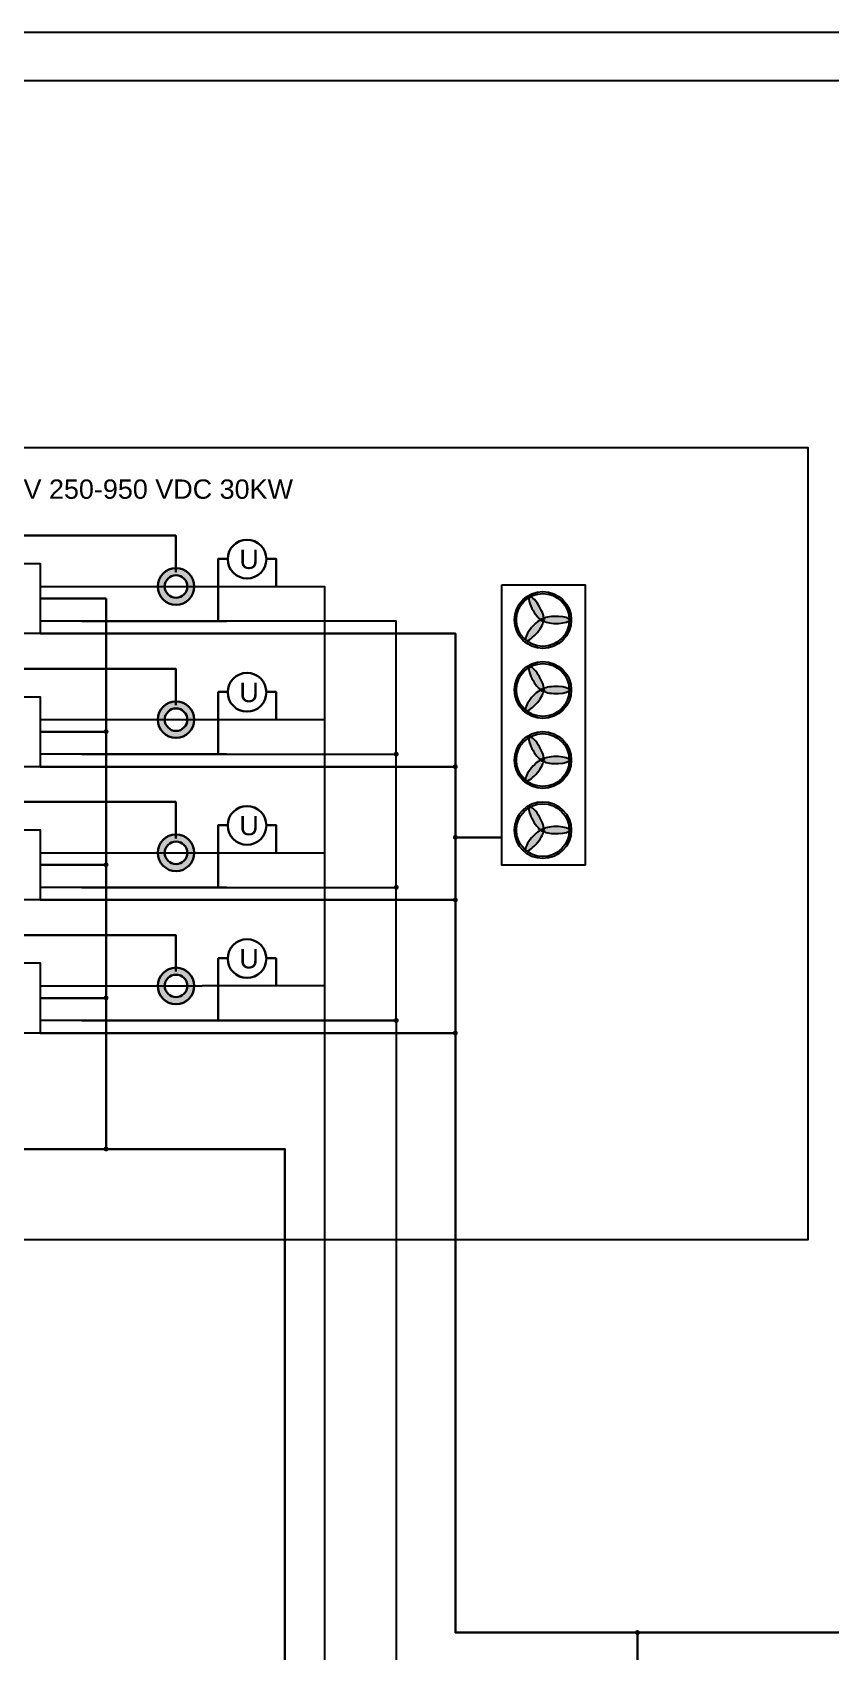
# Model space of a CAD drawing. Header units: inches. Extents: x 27 to 2311866, y 25 to 2322495.
# Drawn here: x 408581 to 730361, y 1669911 to 2322495 of the extents above; entities that cross this region are included whole.
import ezdxf

# ---------------------------------------------------------------- set-up
doc = ezdxf.new("R2010")
doc.units = ezdxf.units.IN
doc.header["$MEASUREMENT"] = 0
for name, color, linetype, lineweight in [('12В', 30, 'Continuous', 30), ('RS485', 6, 'Continuous', 30), ('Слаботочка', 4, 'Continuous', 30)]:
    doc.layers.add(name, color=color, linetype=linetype, lineweight=lineweight)
doc.layers.add('FRAME', color=7, linetype='Continuous')
doc.styles.get("Standard").update_dxf_attribs({"font": 'arial.ttf'})

# ---------------------------------------------------------------- blocks, each defined once
blk = doc.blocks.new('Рамка')
at = {"layer": 'FRAME'}
for p, q in [((3316395, 2776848), (672645, 2776848)), ((3294142, 2754595), (761660, 2754595))]:
    blk.add_line(p, q, dxfattribs=at)
blk = doc.blocks.new('Вентилятор')
h = blk.add_hatch(color=256)
h.set_gradient(color2=(0, 0, 0), tint=1)
edge = h.paths.add_edge_path()
edge.add_ellipse((1038769, 1187429), major_axis=(-4151, 7189), ratio=0.2830995, start_angle=199.233095, end_angle=353.855447)
edge.add_arc((1042931, 1180246), 16556, 119.173237, 120.917969)
edge.add_ellipse((1038769, 1187429), major_axis=(-4151, 7189), ratio=0.2830995, start_angle=366.170374, end_angle=517.529787)
edge.add_ellipse((1037622, 1173866), major_axis=(5310, 6381), ratio=0.28431833, start_angle=19.105883, end_angle=22.60267, ccw=False)
edge.add_arc((1042932, 1180236), 900, 61.696117, 170.214502, ccw=False)
edge = h.paths.add_edge_path()
edge.add_ellipse((1037622, 1173866), major_axis=(5310, 6381), ratio=0.28431833, start_angle=186.110322, end_angle=340.695733)
edge.add_arc((1042932, 1180236), 900, 179.222506, 289.550763, ccw=False)
edge.add_ellipse((1038769, 1187429), major_axis=(-4151, 7189), ratio=0.2830995, start_angle=517.529787, end_angle=521.026971, ccw=False)
edge.add_ellipse((1037622, 1173866), major_axis=(5310, 6381), ratio=0.28431833, start_angle=22.60267, end_angle=173.891481)
edge.add_arc((1042931, 1180246), 16556, 229.365366, 231.103989)
edge = h.paths.add_edge_path()
edge.add_ellipse((1051232, 1180252), major_axis=(8301, 0), ratio=0.26616862, start_angle=366.154079, end_angle=520.345868)
edge.add_arc((1042932, 1180236), 900, 0, 57.581596, ccw=False)
edge.add_arc((1042932, 1180236), 900, -55.809658, 0, ccw=False)
edge.add_ellipse((1051232, 1180252), major_axis=(8301, 0), ratio=0.26616862, start_angle=200.125801, end_angle=353.857557)
edge.add_arc((1042931, 1180246), 16556, 359.20289, 360)
edge.add_arc((1042931, 1180246), 16556, 360, 360.840828)
h = blk.add_hatch(color=256)
h.set_gradient(color2=(0, 0, 0), tint=1)
edge = h.paths.add_edge_path()
edge.add_ellipse((1038769, 1187429), major_axis=(-4151, 7189), ratio=0.2830995, start_angle=366.170374, end_angle=517.529787)
edge.add_ellipse((1037622, 1173866), major_axis=(5310, 6381), ratio=0.28431833, start_angle=19.105883, end_angle=22.60267, ccw=False)
edge.add_arc((1042932, 1180236), 900, 61.696117, 170.214502, ccw=False)
edge.add_ellipse((1038769, 1187429), major_axis=(-4151, 7189), ratio=0.2830995, start_angle=199.233095, end_angle=353.855447)
edge.add_arc((1042931, 1180246), 16556, 119.173237, 120.917969)
h = blk.add_hatch(color=256)
h.set_gradient(color1=(0, 0, 255), color2=(0, 0, 255), tint=1)
h.paths.add_polyline_path([(1042033, 1180236, 1), (1043832, 1180236, 1)])
h = blk.add_hatch(color=256)
h.set_gradient(color1=(0, 0, 255), color2=(0, 0, 255), tint=1)
h.paths.add_polyline_path([(1042033, 1180236, 1), (1043832, 1180236, 1)])
edge = h.paths.add_edge_path(flags=16)
edge.add_ellipse((1037622, 1173866), major_axis=(5310, 6381), ratio=0.28431833, start_angle=360.014242, end_angle=360.038723, ccw=False)
edge.add_ellipse((1038769, 1187429), major_axis=(-4151, 7189), ratio=0.2830995, start_angle=180.308405, end_angle=180.330211, ccw=False)
edge.add_ellipse((1051232, 1180252), major_axis=(8301, 0), ratio=0.26616862, start_angle=180.129305, end_angle=180.157992, ccw=False)
for centre, radius in [((1042931, 1180247), 17789), ((1042931, 1180246), 16556), ((1042932, 1180236), 16546), ((1042932, 1180236), 900)]:
    blk.add_circle(centre, radius)
for centre, major_axis, ratio, start_param, end_param in [((1038769, 1187429), (-4151, 7189), 0.2830995, 3.47727349, 9.09363614), ((1037622, 1173866), (5310, 6381), 0.28431833, 0.33346056, 5.94626229), ((1038769, 1187429), (-4151, 7189), 0.2830995, 3.14697534, 3.14735592), ((1051232, 1180252), (8301, 0), 0.26616862, 3.14384945, 3.14435013), ((1037622, 1173866), (5310, 6381), 0.28431833, 6.28343388, 6.28386115), ((1051232, 1180252), (8301, 0), 0.26616862, 3.49285415, 9.08174865)]:
    blk.add_ellipse(centre, major_axis=major_axis, ratio=ratio, start_param=start_param, end_param=end_param)
blk = doc.blocks.new('Датчик тока')
at = {"layer": 'Слаботочка'}
h = blk.add_hatch(color=256, dxfattribs=at)
h.set_gradient(color1=(0, 255, 255), color2=(0, 255, 255), tint=1)
h.paths.add_polyline_path([(2170874, 2032191, 1), (2185630, 2032191, 1)])
h.paths.add_polyline_path([(2182789, 2032191, -1), (2173715, 2032191, -1)], flags=16)
blk.add_lwpolyline([(2178150, 2037963), (2178150, 2044207)], dxfattribs=at)
for radius in [7378, 4537]:
    blk.add_circle((2178252, 2032191), radius, dxfattribs=at)
blk = doc.blocks.new('Вольтметр')
at = {"layer": 'Слаботочка'}
for points in [[(1913566, 2204453), (1909760, 2204453), (1909760, 2179382)], [(1929172, 2204453), (1933069, 2204453), (1933069, 2193304)]]:
    blk.add_lwpolyline(points, dxfattribs=at)
blk.add_circle((1921369, 2204328), 7804, dxfattribs=at)
at = {"layer": 'Слаботочка', "insert": (1918251, 2208156), "char_height": 7772, "attachment_point": 1}
blk.add_mtext_dynamic_manual_height_columns('U', width=3409.75, gutter_width=38861, heights=[0], dxfattribs=at)

msp = doc.modelspace()

# ---------------------------------------------------------------- hatches: boundary and pattern name
h = msp.add_hatch(color=5)
h.set_gradient(color1=(0, 0, 255), color2=(0, 0, 255), tint=1)
h.paths.add_polyline_path([(554253, 2031605, 1), (556253, 2031605, 1)])
h = msp.add_hatch(color=5)
h.set_gradient(color1=(0, 0, 255), color2=(0, 0, 255), tint=1)
h.paths.add_polyline_path([(554253, 1977942, 1), (556253, 1977942, 1)])
h = msp.add_hatch(color=5)
h.set_gradient(color1=(0, 0, 255), color2=(0, 0, 255), tint=1)
h.paths.add_polyline_path([(554253, 1924278, 1), (556253, 1924278, 1)])
at = {"layer": '12В'}
h = msp.add_hatch(color=256, dxfattribs=at)
h.set_gradient(color1=(255, 127, 0), color2=(255, 127, 0), tint=1)
h.paths.add_polyline_path([(437285, 2040692, 1), (439285, 2040692, 1)])
h = msp.add_hatch(color=256, dxfattribs=at)
h.set_gradient(color1=(255, 127, 0), color2=(255, 127, 0), tint=1)
h.paths.add_polyline_path([(437285, 1987028, 1), (439285, 1987028, 1)])
h = msp.add_hatch(color=256, dxfattribs=at)
h.set_gradient(color1=(255, 127, 0), color2=(255, 127, 0), tint=1)
h.paths.add_polyline_path([(437285, 1933365, 1), (439285, 1933365, 1)])
h = msp.add_hatch(color=256, dxfattribs=at)
h.set_gradient(color1=(255, 127, 0), color2=(255, 127, 0), tint=1)
h.paths.add_polyline_path([(437285, 1872461, 1), (439285, 1872461, 1)])
at = {"layer": 'RS485'}
h = msp.add_hatch(color=256, dxfattribs=at)
h.set_gradient(color1=(255, 0, 255), color2=(255, 0, 255), tint=1)
h.paths.add_polyline_path([(580089, 2026527, 1), (578089, 2026527, 1)])
h = msp.add_hatch(color=256, dxfattribs=at)
h.set_gradient(color1=(255, 0, 255), color2=(255, 0, 255), tint=1)
h.paths.add_polyline_path([(580089, 1998074, 1), (578089, 1998074, 1)])
h = msp.add_hatch(color=256, dxfattribs=at)
h.set_gradient(color1=(255, 0, 255), color2=(255, 0, 255), tint=1)
h.paths.add_polyline_path([(580089, 1972864, 1), (578089, 1972864, 1)])
h = msp.add_hatch(color=256, dxfattribs=at)
h.set_gradient(color1=(255, 0, 255), color2=(255, 0, 255), tint=1)
h.paths.add_polyline_path([(580089, 1919200, 1), (578089, 1919200, 1)])
h = msp.add_hatch(color=256, dxfattribs=at)
h.set_gradient(color1=(255, 0, 255), color2=(255, 0, 255), tint=1)
h.paths.add_polyline_path([(653500, 1677603, 1), (651500, 1677603, 1)])

# ---------------------------------------------------------------- linework, layer by layer
for points in [[(165451, 2155170), (721154, 2155170), (721154, 1835861), (165451, 1835861)], [(295268, 2080190), (295268, 2108431), (411757, 2108431), (411757, 2080190)], [(597772, 2099825), (631436, 2099825), (631436, 1986863), (597772, 1986863)], [(295268, 2026527), (295268, 2054768), (411757, 2054768), (411757, 2026527)], [(295268, 1972864), (295268, 2001104), (411757, 2001104), (411757, 1972864)], [(295268, 1919200), (295268, 1947441), (411757, 1947441), (411757, 1919200)]]:
    msp.add_lwpolyline(points, close=True)
at = {"color": 1}
for points in [[(411757, 2099178), (477061, 2099178)], [(477061, 2099178), (526385, 2099178), (526385, 1938188), (477061, 1938188)], [(411757, 2045515), (477061, 2045515)], [(477061, 2045515), (526385, 2045515)], [(411757, 1991851), (477061, 1991851)], [(477061, 1991851), (526385, 1991851)], [(411757, 1938188), (477061, 1938188)], [(526385, 1938188), (526385, 1596302)]]:
    msp.add_lwpolyline(points, dxfattribs=at)
at = {"color": 5}
for points in [[(428554, 2085256), (486997, 2085256), (411757, 2085256)], [(555246, 1924266), (555246, 2085256), (486997, 2085256)], [(428554, 2031593), (486997, 2031593), (411757, 2031593)], [(486997, 2031593), (555246, 2031593)], [(428554, 1977929), (486997, 1977929), (411757, 1977929)], [(486997, 1977929), (555246, 1977929)], [(428554, 1924266), (555246, 1924266), (411757, 1924266)], [(555246, 1924266), (555246, 1560110)]]:
    msp.add_lwpolyline(points, dxfattribs=at)
at = {"layer": '12В'}
for points in [[(438270, 2094311), (438270, 1872416), (364290, 1872416)], [(411757, 2094311), (438270, 2094311)], [(411757, 2040647), (438270, 2040647)], [(411757, 1986984), (438270, 1986984)], [(411757, 1933321), (438270, 1933321)], [(438270, 1872416), (510371, 1872416)], [(510371, 1662175), (510371, 1872416), (510371, 1260221)]]:
    msp.add_lwpolyline(points, dxfattribs=at)
at = {"layer": 'RS485'}
for points in [[(411757, 2080190), (579089, 2080190), (579089, 1998074)], [(411757, 2026527), (579089, 2026527)], [(579089, 1835861), (579089, 1998074), (597772, 1998074)], [(411757, 1972864), (579089, 1972864)], [(411757, 1919200), (579089, 1919200)], [(1999771, 1842605), (1999771, 1677603), (579089, 1677603), (579089, 1835861), (579089, 1677603)], [(483858, 1206758), (652505, 1206758), (652505, 1677603)]]:
    msp.add_lwpolyline(points, dxfattribs=at)
at = {"layer": 'Слаботочка'}
for points in [[(356580, 2119678), (466346, 2119678), (466380, 2111194)], [(356580, 2066015), (466346, 2066015), (466380, 2057530)], [(356580, 2012352), (466346, 2012352), (466380, 2003867)], [(356580, 1958688), (466346, 1958688), (466380, 1950204)]]:
    msp.add_lwpolyline(points, dxfattribs=at)

# ---------------------------------------------------------------- block references
for p in [(-1711769, 66987), (-1711769, 13323), (-1711769, -40340), (-1711769, -94003)]:
    msp.add_blockref('Датчик тока', p)
at = {"xscale": 0.6441132245675809, "yscale": 0.6441132245675809, "zscale": 0.6441132245675809}
for p in [(-57397, 1325493), (-57397, 1297252), (-57397, 1269011), (-57397, 1240770)]:
    msp.add_blockref('Вентилятор', p, dxfattribs=at)
at = {"layer": 'Слаботочка', "xscale": 0.8744539382128907, "yscale": 0.8744539382128907, "zscale": 0.8744539382128907}
msp.add_blockref('Рамка', (-588169, -105731), dxfattribs=at)
at = {"layer": 'Слаботочка'}
for p in [(-1426258, -94126), (-1426258, -147789), (-1426258, -201453), (-1426258, -255116)]:
    msp.add_blockref('Вольтметр', p, dxfattribs=at)

# ---------------------------------------------------------------- texts
at = {"ltscale": 0.1}
msp.add_text('Блок PV 250-950 VDC 30KW', height=7772.25, dxfattribs=at).set_placement((370511, 2134538))

doc.saveas('drawing.dxf')
